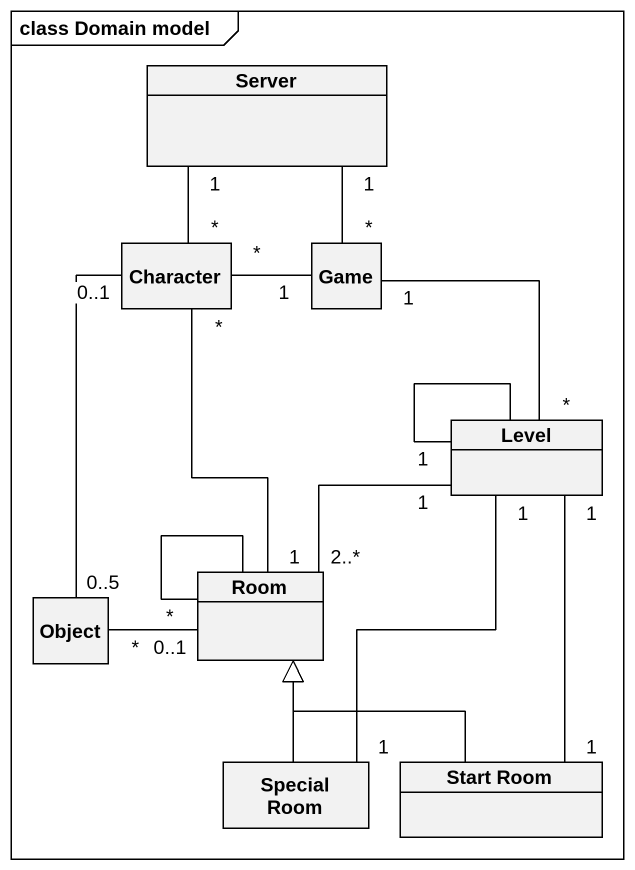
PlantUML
@startuml
mainframe class Domain model
hide circle
hide empty members
class Server
class Character
class Game
class Level
class Room
class "Object" as Object_
class "Special Room" as Special_Room
class "Start Room" as Start_Room
Character "*" -up- "1" Server
Character "*" -right- "1" Game
Character "*" -- "1" Room
Game "*" -up- "1" Server
Game "1" -- "*" Level
Level -- "1" Level
Level "1" -left- "2..*" Room
Level "1" -- "1" Special_Room
Level "1" -- "1" Start_Room
Room -- "*" Room
Room "0..1" -left- "*" Object_
Object_ "0..5" -up- "0..1" Character
Special_Room -up-|> Room
Start_Room -up-|> Room
@enduml
